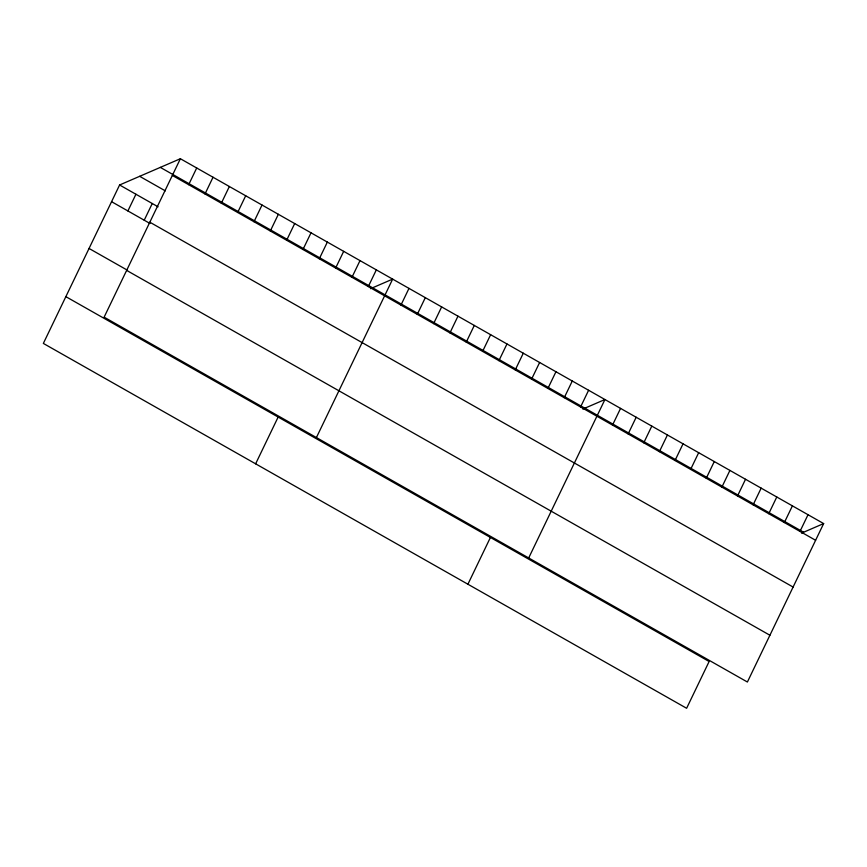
<?xml version="1.0" encoding="UTF-8"?>
<svg xmlns="http://www.w3.org/2000/svg" width="867" height="867" viewBox="0 0 867 867"><rect width="100%" height="100%" fill="white"/><g stroke="black" fill="none" stroke-linecap="round" stroke-linejoin="round"><path stroke-width="1.3" d="M180.379 158.726L104.127 317.159L747.397 682.015L823.65 523.581L180.379 158.726L119.603 184.985L43.35 343.419L686.621 708.274L709.13 661.499L65.859 296.655M127.893 210.952L135.935 194.251M144.225 220.207L152.256 203.507M188.67 184.682L196.711 167.981M205.002 193.948L213.033 177.247M221.334 203.203L229.365 186.503M237.656 212.469L245.697 195.769M253.988 221.735L262.029 205.035M270.32 230.99L278.35 214.29M286.641 240.257L294.682 223.556M302.973 249.512L311.015 232.811M319.305 258.778L327.347 242.077M335.637 268.044L343.668 251.343M255.624 463.823L278.144 417.049M351.959 277.299L360 260.599M368.291 286.565L376.332 269.865M316.412 437.564L392.653 279.12L370.534 288.678M400.955 305.086L408.986 288.386M417.276 314.353L425.318 297.652M433.608 323.608L441.65 306.907M449.94 332.874L457.971 316.173M466.262 342.129L474.303 325.428M482.594 351.395L490.635 334.695M498.926 360.661L506.967 343.961M515.258 369.916L523.289 353.216M531.579 379.182L539.621 362.482M547.911 388.438L555.953 371.737M467.909 584.228L490.419 537.453M564.244 397.704L572.285 381.003M580.576 406.97L588.606 390.269M528.686 557.969L604.938 399.524L582.819 409.083M612.525 425.09L620.555 408.39M628.142 433.944L636.183 417.244M643.769 442.809L651.8 426.109M659.386 451.674L667.427 434.974M675.014 460.529L683.044 443.828M690.631 469.394L698.672 452.693M706.258 478.248L714.289 461.547M721.875 487.113L729.916 470.413M737.503 495.978L745.533 479.278M753.12 504.832L761.161 488.132M768.747 513.697L776.778 496.997M784.364 522.552L792.405 505.851M799.992 531.417L808.022 514.716M801.531 533.14L823.65 523.581M160.319 167.385L803.59 532.24M172.338 175.427L815.609 540.282M139.663 176.315L165.315 190.87M119.603 184.985L158.087 206.812M149.828 222.201L793.099 587.046M111.561 201.686L150.056 223.513M89.052 248.461L127.547 270.287M126.636 270.385L769.907 635.24"/></g></svg>
